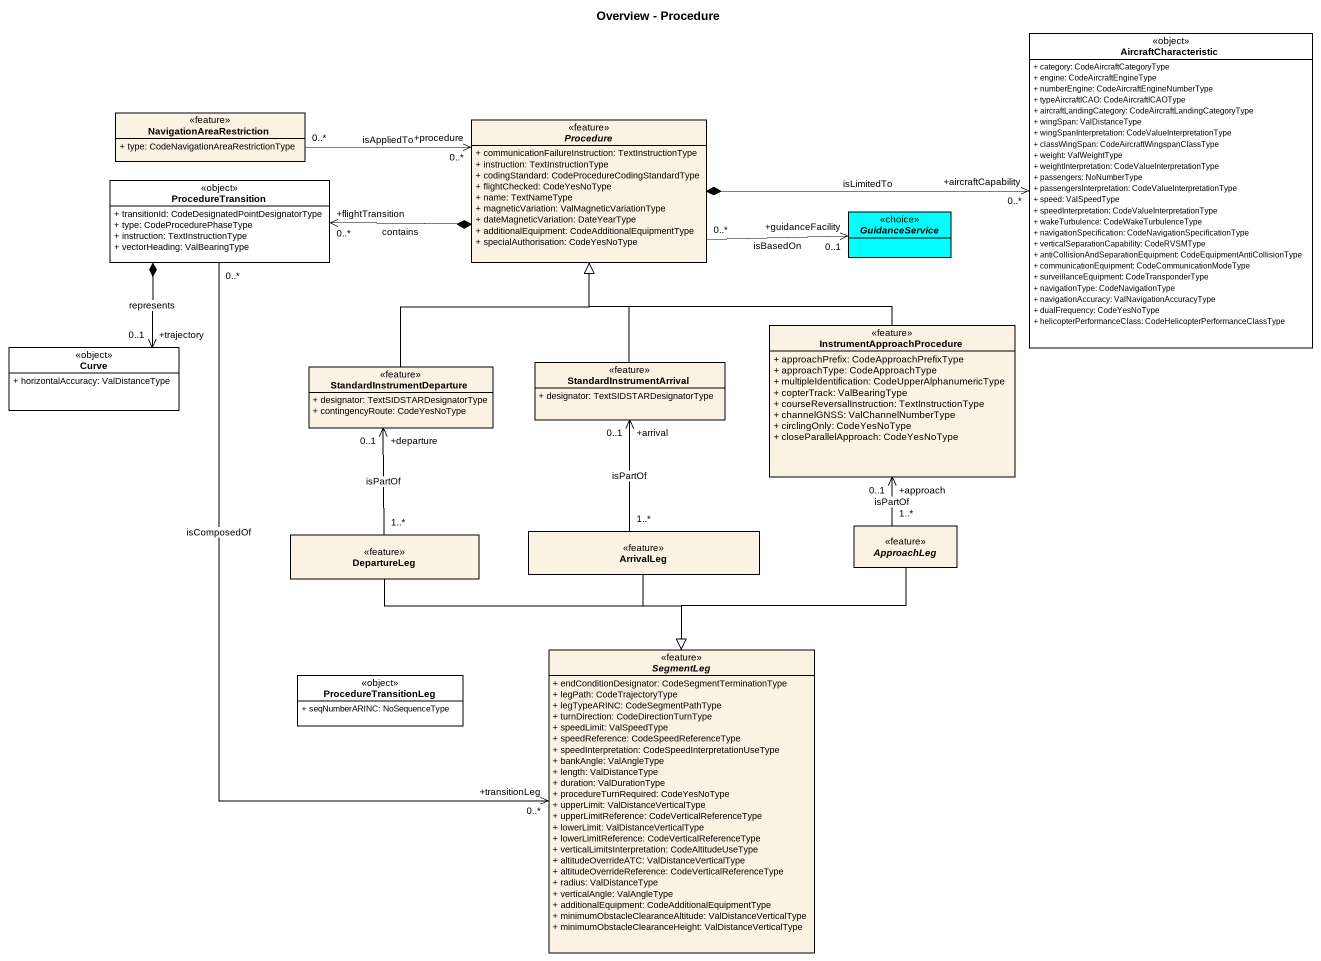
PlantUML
@startuml
title Overview - Procedure
hide circle
hide empty members
skinparam classAttributeIconSize 0
class AircraftCharacteristic <<object>> #FFFFFF {
  + category: CodeAircraftCategoryType
  + engine: CodeAircraftEngineType
  + numberEngine: CodeAircraftEngineNumberType
  + typeAircraftICAO: CodeAircraftICAOType
  + aircraftLandingCategory: CodeAircraftLandingCategoryType
  + wingSpan: ValDistanceType
  + wingSpanInterpretation: CodeValueInterpretationType
  + classWingSpan: CodeAircraftWingspanClassType
  + weight: ValWeightType
  + weightInterpretation: CodeValueInterpretationType
  + passengers: NoNumberType
  + passengersInterpretation: CodeValueInterpretationType
  + speed: ValSpeedType
  + speedInterpretation: CodeValueInterpretationType
  + wakeTurbulence: CodeWakeTurbulenceType
  + navigationSpecification: CodeNavigationSpecificationType
  + verticalSeparationCapability: CodeRVSMType
  + antiCollisionAndSeparationEquipment: CodeEquipmentAntiCollisionType
  + communicationEquipment: CodeCommunicationModeType
  + surveillanceEquipment: CodeTransponderType
  + navigationType: CodeNavigationType
  + navigationAccuracy: ValNavigationAccuracyType
  + dualFrequency: CodeYesNoType
  + helicopterPerformanceClass: CodeHelicopterPerformanceClassType
}
class NavigationAreaRestriction <<feature>> {
  + type: CodeNavigationAreaRestrictionType
}
abstract class Procedure <<feature>> {
  + communicationFailureInstruction: TextInstructionType
  + instruction: TextInstructionType
  + codingStandard: CodeProcedureCodingStandardType
  + flightChecked: CodeYesNoType
  + name: TextNameType
  + magneticVariation: ValMagneticVariationType
  + dateMagneticVariation: DateYearType
  + additionalEquipment: CodeAdditionalEquipmentType
  + specialAuthorisation: CodeYesNoType
}
class ProcedureTransition <<object>> #FFFFFF {
  + transitionId: CodeDesignatedPointDesignatorType
  + type: CodeProcedurePhaseType
  + instruction: TextInstructionType
  + vectorHeading: ValBearingType
}
abstract class GuidanceService <<choice>> #00FFFF
class Curve <<object>> #FFFFFF {
  + horizontalAccuracy: ValDistanceType
}
class StandardInstrumentArrival <<feature>> {
  + designator: TextSIDSTARDesignatorType
}
class InstrumentApproachProcedure <<feature>> {
  + approachPrefix: CodeApproachPrefixType
  + approachType: CodeApproachType
  + multipleIdentification: CodeUpperAlphanumericType
  + copterTrack: ValBearingType
  + courseReversalInstruction: TextInstructionType
  + channelGNSS: ValChannelNumberType
  + circlingOnly: CodeYesNoType
  + closeParallelApproach: CodeYesNoType
}
class StandardInstrumentDeparture <<feature>> {
  + designator: TextSIDSTARDesignatorType
  + contingencyRoute: CodeYesNoType
}
class DepartureLeg <<feature>>
class ArrivalLeg <<feature>>
abstract class ApproachLeg <<feature>>
class ProcedureTransitionLeg <<object>> #FFFFFF {
  + seqNumberARINC: NoSequenceType
}
abstract class SegmentLeg <<feature>> {
  + endConditionDesignator: CodeSegmentTerminationType
  + legPath: CodeTrajectoryType
  + legTypeARINC: CodeSegmentPathType
  + turnDirection: CodeDirectionTurnType
  + speedLimit: ValSpeedType
  + speedReference: CodeSpeedReferenceType
  + speedInterpretation: CodeSpeedInterpretationUseType
  + bankAngle: ValAngleType
  + length: ValDistanceType
  + duration: ValDurationType
  + procedureTurnRequired: CodeYesNoType
  + upperLimit: ValDistanceVerticalType
  + upperLimitReference: CodeVerticalReferenceType
  + lowerLimit: ValDistanceVerticalType
  + lowerLimitReference: CodeVerticalReferenceType
  + verticalLimitsInterpretation: CodeAltitudeUseType
  + altitudeOverrideATC: ValDistanceVerticalType
  + altitudeOverrideReference: CodeVerticalReferenceType
  + radius: ValDistanceType
  + verticalAngle: ValAngleType
  + additionalEquipment: CodeAdditionalEquipmentType
  + minimumObstacleClearanceAltitude: ValDistanceVerticalType
  + minimumObstacleClearanceHeight: ValDistanceVerticalType
}
NavigationAreaRestriction "0..*" -right-> "+procedure\n0..*" Procedure : isAppliedTo
Procedure *-right-> "+aircraftCapability\n0..*" AircraftCharacteristic : isLimitedTo
Procedure *-left-> "+flightTransition\n0..*" ProcedureTransition : contains
Procedure "0..*" -right-> "+guidanceFacility\n0..1" GuidanceService : isBasedOn
ProcedureTransition *--> "+trajectory\n0..1" Curve : represents
ProcedureTransition "0..*" --> "+transitionLeg\n0..*" SegmentLeg : isComposedOf
StandardInstrumentArrival -up-|> Procedure
InstrumentApproachProcedure -up-|> Procedure
StandardInstrumentDeparture -up-|> Procedure
DepartureLeg "1..*" -up-> "+departure\n0..1" StandardInstrumentDeparture : isPartOf
DepartureLeg --|> SegmentLeg
ArrivalLeg "1..*" -up-> "+arrival\n0..1" StandardInstrumentArrival : isPartOf
ArrivalLeg --|> SegmentLeg
ApproachLeg "1..*" -up-> "+approach\n0..1" InstrumentApproachProcedure : isPartOf
ApproachLeg --|> SegmentLeg
@enduml
